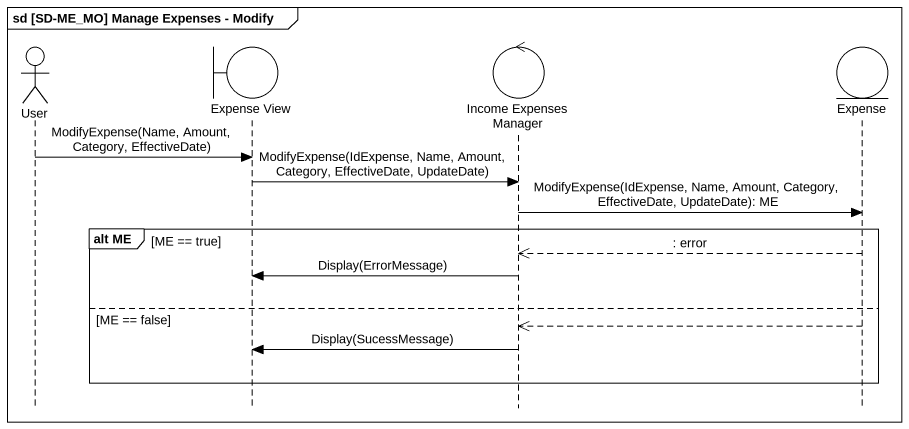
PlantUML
@startuml
mainframe sd [SD-ME_MO] Manage Expenses - Modify
hide footbox
actor User
boundary "Expense View" as Expense_View
control "Income Expenses Manager" as Income_Expenses_Manager
entity Expense

User -> Expense_View : ModifyExpense(Name, Amount, Category, EffectiveDate)
Expense_View -> Income_Expenses_Manager : ModifyExpense(IdExpense, Name, Amount, Category, EffectiveDate, UpdateDate)
Income_Expenses_Manager -> Expense : ModifyExpense(IdExpense, Name, Amount, Category, EffectiveDate, UpdateDate): ME
group alt ME [ME == true]
  Expense -->> Income_Expenses_Manager : : error
  Income_Expenses_Manager -> Expense_View : Display(ErrorMessage)
else ME == false
  Expense -->> Income_Expenses_Manager
  Income_Expenses_Manager -> Expense_View : Display(SucessMessage)
end
@enduml
